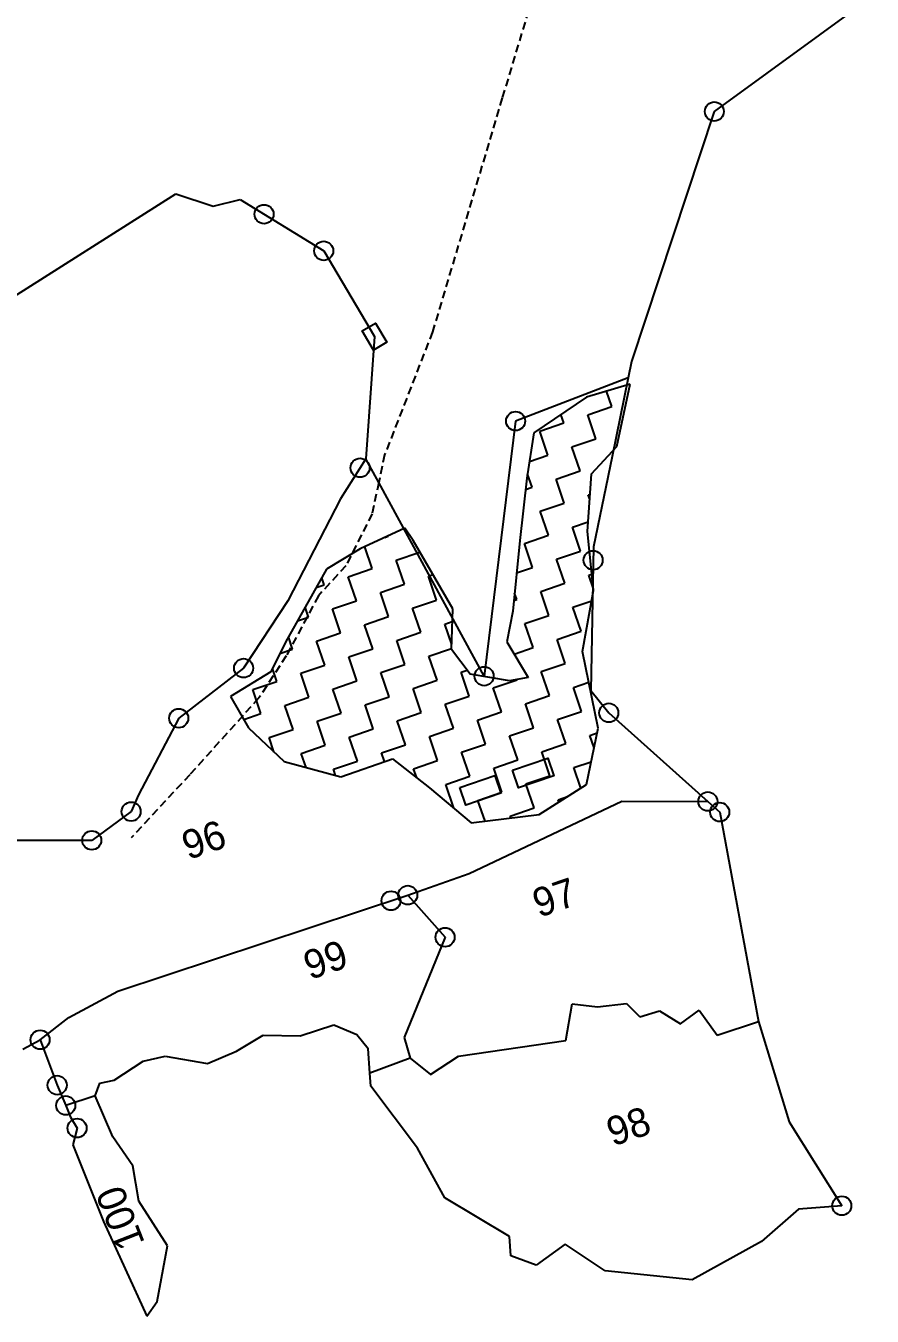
# Model space of a CAD drawing. Header units: metres. Extents: x 322986 to 329400, y 1832749 to 1836820.
# Drawn here: x 325499 to 326036, y 1832749 to 1833567 of the extents above; entities that cross this region are included whole.
import ezdxf

# ---------------------------------------------------------------- set-up
doc = ezdxf.new("R2010")
doc.units = ezdxf.units.M
doc.header["$MEASUREMENT"] = 0
doc.linetypes.add('DASHED', pattern=[0.75, 0.5, -0.25])
for name, color, linetype in [('LINE_FOOTPATH', 1, 'DASHED'), ('OTHERS', 1, 'Continuous'), ('POLY_HATCH', 12, 'Continuous'), ('POLY_PARCEL', 6, 'Continuous'), ('TEXT_PARCEL', 7, 'Continuous'), ('V_BOUND_LINE', 7, 'Continuous')]:
    doc.layers.add(name, color=color, linetype=linetype)
doc.styles.add('TEXT_MAP', font='')
doc.styles.get('TEXT_MAP').set_extended_font_data('Kruti Dev 050')

msp = doc.modelspace()

# ---------------------------------------------------------------- linework, layer by layer
msp.add_lwpolyline([(325719.77, 1833361.54), (325712.59, 1833373.65), (325720.96, 1833378.63), (325728.15, 1833366.52)], close=True)
for centre in [(325935.67, 1833512.7), (325650.32, 1833447.62), (325688.13, 1833424.41), (325809.76, 1833316.53), (325711.16, 1833286.92), (325858.88, 1833228.35), (325637.4, 1833159.99), (325789.81, 1833154.87), (325596.26, 1833128.23), (325868.79, 1833131.67), (325566.13, 1833069.08), (325931.57, 1833075.5), (325939.1, 1833068.76), (325541.16, 1833050.86), (325730.79, 1833012.62), (325741.4, 1833016.13), (325765.03, 1832989.44), (325508.43, 1832924.52), (325519.25, 1832895.72), (325524.7, 1832882.86), (325531.86, 1832868.54), (326016.43, 1832819.34)]:
    msp.add_circle(centre, 6.03)
at = {"layer": 'LINE_FOOTPATH', "ltscale": 10}
for p, q in [((325837.37, 1833641.22), (325801.27, 1833521.33)), ((325801.27, 1833521.33), (325757.12, 1833373.08)), ((325757.12, 1833373.08), (325726.76, 1833295.2)), ((325726.76, 1833295.2), (325723.01, 1833277.63)), ((325723.01, 1833277.63), (325718.76, 1833257.78)), ((325718.76, 1833257.78), (325702.21, 1833224.84)), ((325702.21, 1833224.84), (325684.89, 1833205.9)), ((325684.89, 1833205.9), (325664.33, 1833167.69)), ((325664.33, 1833167.69), (325647.05, 1833141.08)), ((325647.05, 1833141.08), (325603.26, 1833092.4)), ((325603.26, 1833092.4), (325566.24, 1833052.54))]:
    msp.add_line(p, q, dxfattribs=at)
at = {"layer": 'OTHERS'}
for points in [[(325807.73, 1833095.39), (325830.07, 1833103), (325833.91, 1833091.71), (325811.58, 1833084.1)], [(325774.31, 1833084.39), (325796.65, 1833092), (325800.49, 1833080.71), (325778.15, 1833073.11)]]:
    msp.add_lwpolyline(points, close=True, dxfattribs=at)
at = {"layer": 'POLY_HATCH'}
for p, q in [((325882.27, 1833339.83), (325854.75, 1833331.61)), ((325873.79, 1833300.51), (325882.27, 1833339.83)), ((325854.75, 1833331.61), (325821.35, 1833309.11)), ((325821.35, 1833309.11), (325816.93, 1833280.39)), ((325857.81, 1833283.19), (325873.79, 1833300.51)), ((325816.93, 1833280.39), (325812.35, 1833240.86)), ((325855.28, 1833246.66), (325857.81, 1833283.19)), ((325739.47, 1833248.64), (325711.29, 1833235.59)), ((325744.8, 1833240.87), (325739.47, 1833248.64)), ((325769.89, 1833197.64), (325744.8, 1833240.87)), ((325812.35, 1833240.86), (325808.04, 1833196.06)), ((325859.19, 1833209.27), (325855.28, 1833246.66)), ((325711.29, 1833235.59), (325690.01, 1833222.59)), ((325690.01, 1833222.59), (325663.87, 1833176.49)), ((325852.08, 1833170.42), (325859.19, 1833209.27)), ((325769.13, 1833171.69), (325769.89, 1833197.64)), ((325808.04, 1833196.06), (325804.25, 1833176.75)), ((325663.87, 1833176.49), (325654.57, 1833157.61)), ((325804.25, 1833176.75), (325817.72, 1833154.11)), ((325780.94, 1833156.16), (325769.13, 1833171.69)), ((325862.03, 1833122.04), (325852.08, 1833170.42)), ((325654.57, 1833157.61), (325629.16, 1833142.05)), ((325805.78, 1833151.97), (325780.94, 1833156.16)), ((325817.72, 1833154.11), (325805.78, 1833151.97)), ((325629.16, 1833142.05), (325640.54, 1833122.15)), ((325640.54, 1833122.15), (325663.19, 1833100.72)), ((325854.67, 1833086.17), (325862.03, 1833122.04)), ((325663.19, 1833100.72), (325699.09, 1833091.09)), ((325699.09, 1833091.09), (325731.65, 1833102.56)), ((325731.65, 1833102.56), (325755.2, 1833084.12)), ((325755.2, 1833084.12), (325781.53, 1833062.03)), ((325824.69, 1833067.14), (325854.67, 1833086.17)), ((325781.53, 1833062.03), (325824.69, 1833067.14))]:
    msp.add_line(p, q, dxfattribs=at)
at = {"layer": 'POLY_HATCH', "linetype": 'Continuous'}
for p, q in [((325870.66, 1833325.72), (325867.37, 1833335.38)), ((325840.25, 1833315.36), (325838.45, 1833320.63)), ((325855.46, 1833320.54), (325870.66, 1833325.72)), ((325860.64, 1833305.33), (325855.46, 1833320.54)), ((325825.04, 1833310.18), (325840.25, 1833315.36)), ((325830.22, 1833294.97), (325825.04, 1833310.18)), ((325845.43, 1833300.15), (325860.64, 1833305.33)), ((325875.84, 1833310.51), (325875.95, 1833310.54)), ((325875.91, 1833310.33), (325875.84, 1833310.51)), ((325850.61, 1833284.94), (325845.43, 1833300.15)), ((325818.56, 1833291), (325830.22, 1833294.97)), ((325820.19, 1833274.58), (325817.33, 1833282.97)), ((325835.4, 1833279.76), (325850.61, 1833284.94)), ((325840.58, 1833264.55), (325835.4, 1833279.76)), ((325816.1, 1833273.19), (325820.19, 1833274.58)), ((325825.37, 1833259.37), (325840.58, 1833264.55)), ((325855.79, 1833269.73), (325856.91, 1833270.11)), ((325856.69, 1833267.06), (325855.79, 1833269.73)), ((325830.55, 1833244.17), (325825.37, 1833259.37)), ((325845.76, 1833249.34), (325855.7, 1833252.73)), ((325850.93, 1833234.14), (325845.76, 1833249.34)), ((325726.87, 1833242.8), (325728.94, 1833243.51)), ((325728.94, 1833243.51), (325728.86, 1833243.73)), ((325815.34, 1833238.99), (325830.55, 1833244.17)), ((325820.52, 1833223.78), (325815.34, 1833238.99)), ((325718.91, 1833223.12), (325714.2, 1833236.94)), ((325734.12, 1833228.3), (325749.13, 1833233.41)), ((325835.73, 1833228.96), (325850.93, 1833234.14)), ((325703.7, 1833217.94), (325718.91, 1833223.12)), ((325739.3, 1833213.09), (325734.12, 1833228.3)), ((325810.37, 1833220.32), (325820.52, 1833223.78)), ((325840.91, 1833213.75), (325835.73, 1833228.96)), ((325688.49, 1833212.76), (325686.97, 1833217.23)), ((325708.88, 1833202.73), (325703.7, 1833217.94)), ((325754.5, 1833218.27), (325757.35, 1833219.24)), ((325759.68, 1833203.06), (325754.5, 1833218.27)), ((325856.11, 1833218.93), (325858.11, 1833219.61)), ((325859.1, 1833210.17), (325856.11, 1833218.93)), ((325683.46, 1833211.05), (325688.49, 1833212.76)), ((325724.09, 1833207.91), (325739.3, 1833213.09)), ((325729.27, 1833192.7), (325724.09, 1833207.91)), ((325810.49, 1833203.39), (325809.13, 1833207.39)), ((325825.7, 1833208.57), (325840.91, 1833213.75)), ((325830.88, 1833193.36), (325825.7, 1833208.57)), ((325678.46, 1833192.37), (325676.36, 1833198.53)), ((325693.67, 1833197.55), (325708.88, 1833202.73)), ((325744.47, 1833197.88), (325759.68, 1833203.06)), ((325749.65, 1833182.67), (325744.47, 1833197.88)), ((325808.68, 1833202.77), (325810.49, 1833203.39)), ((325846.08, 1833198.54), (325857.97, 1833202.59)), ((325851.26, 1833183.33), (325846.08, 1833198.54)), ((325671.54, 1833190.01), (325678.46, 1833192.37)), ((325698.85, 1833182.34), (325693.67, 1833197.55)), ((325714.06, 1833187.52), (325729.27, 1833192.7)), ((325764.86, 1833187.85), (325769.65, 1833189.48)), ((325815.67, 1833188.18), (325830.88, 1833193.36)), ((325683.64, 1833177.16), (325698.85, 1833182.34)), ((325719.24, 1833172.31), (325714.06, 1833187.52)), ((325734.44, 1833177.49), (325749.65, 1833182.67)), ((325769.23, 1833175.04), (325764.86, 1833187.85)), ((325820.85, 1833172.97), (325815.67, 1833188.18)), ((325836.06, 1833178.15), (325851.26, 1833183.33)), ((325668.43, 1833171.99), (325665.76, 1833179.83)), ((325688.82, 1833161.96), (325683.64, 1833177.16)), ((325739.62, 1833162.28), (325734.44, 1833177.49)), ((325841.23, 1833162.94), (325836.06, 1833178.15)), ((325660.28, 1833169.21), (325668.43, 1833171.99)), ((325704.03, 1833167.13), (325719.24, 1833172.31)), ((325709.21, 1833151.93), (325704.03, 1833167.13)), ((325754.83, 1833167.46), (325769.15, 1833172.34)), ((325760.01, 1833152.26), (325754.83, 1833167.46)), ((325808.92, 1833168.91), (325820.85, 1833172.97)), ((325658.4, 1833151.6), (325655.62, 1833159.75)), ((325673.61, 1833156.78), (325688.82, 1833161.96)), ((325678.79, 1833141.57), (325673.61, 1833156.78)), ((325724.42, 1833157.11), (325739.62, 1833162.28)), ((325729.59, 1833141.9), (325724.42, 1833157.11)), ((325775.22, 1833157.43), (325779, 1833158.72)), ((325780.4, 1833142.23), (325775.22, 1833157.43)), ((325826.03, 1833157.76), (325841.23, 1833162.94)), ((325831.2, 1833142.55), (325826.03, 1833157.76)), ((325643.19, 1833146.42), (325658.4, 1833151.6)), ((325694, 1833146.75), (325709.21, 1833151.93)), ((325744.8, 1833147.08), (325760.01, 1833152.26)), ((325795.61, 1833147.4), (325810.82, 1833152.58)), ((325810.82, 1833152.58), (325810.72, 1833152.86)), ((325846.41, 1833147.73), (325856.07, 1833151.02)), ((325648.37, 1833131.21), (325643.19, 1833146.42)), ((325663.58, 1833136.39), (325678.79, 1833141.57)), ((325699.18, 1833131.54), (325694, 1833146.75)), ((325714.39, 1833136.72), (325729.59, 1833141.9)), ((325749.98, 1833131.87), (325744.8, 1833147.08)), ((325765.19, 1833137.05), (325780.4, 1833142.23)), ((325800.79, 1833132.2), (325795.61, 1833147.4)), ((325816, 1833137.38), (325831.2, 1833142.55)), ((325851.59, 1833132.53), (325846.41, 1833147.73)), ((325668.76, 1833121.18), (325663.58, 1833136.39)), ((325719.57, 1833121.51), (325714.39, 1833136.72)), ((325770.37, 1833121.84), (325765.19, 1833137.05)), ((325821.18, 1833122.17), (325816, 1833137.38)), ((325836.38, 1833127.35), (325851.59, 1833132.53)), ((325637.48, 1833127.5), (325648.37, 1833131.21)), ((325683.97, 1833126.36), (325699.18, 1833131.54)), ((325689.15, 1833111.15), (325683.97, 1833126.36)), ((325734.77, 1833126.69), (325749.98, 1833131.87)), ((325739.95, 1833111.48), (325734.77, 1833126.69)), ((325785.58, 1833127.02), (325800.79, 1833132.2)), ((325790.76, 1833111.81), (325785.58, 1833127.02)), ((325841.56, 1833112.14), (325836.38, 1833127.35)), ((325653.55, 1833116), (325668.76, 1833121.18)), ((325656.64, 1833106.92), (325653.55, 1833116)), ((325704.36, 1833116.33), (325719.57, 1833121.51)), ((325709.54, 1833101.12), (325704.36, 1833116.33)), ((325755.16, 1833116.66), (325770.37, 1833121.84)), ((325760.34, 1833101.45), (325755.16, 1833116.66)), ((325805.97, 1833116.99), (325821.18, 1833122.17)), ((325811.15, 1833101.78), (325805.97, 1833116.99)), ((325856.77, 1833117.32), (325861.38, 1833118.89)), ((325859.45, 1833109.46), (325856.77, 1833117.32)), ((325673.94, 1833105.97), (325689.15, 1833111.15)), ((325724.74, 1833106.3), (325739.95, 1833111.48)), ((325775.55, 1833106.63), (325790.76, 1833111.81)), ((325826.35, 1833106.96), (325841.56, 1833112.14)), ((325676.99, 1833097.02), (325673.94, 1833105.97)), ((325694.33, 1833095.94), (325709.54, 1833101.12)), ((325726.62, 1833100.79), (325724.74, 1833106.3)), ((325745.13, 1833096.27), (325760.34, 1833101.45)), ((325780.73, 1833091.42), (325775.55, 1833106.63)), ((325795.94, 1833096.6), (325811.15, 1833101.78)), ((325831.53, 1833091.75), (325826.35, 1833106.96)), ((325846.74, 1833096.93), (325857.64, 1833100.64)), ((325695.67, 1833092.01), (325694.33, 1833095.94)), ((325747.11, 1833090.45), (325745.13, 1833096.27)), ((325765.52, 1833086.24), (325780.73, 1833091.42)), ((325801.12, 1833081.39), (325795.94, 1833096.6)), ((325816.33, 1833086.57), (325831.53, 1833091.75)), ((325851.16, 1833083.95), (325846.74, 1833096.93)), ((325770.66, 1833071.15), (325765.52, 1833086.24)), ((325821.5, 1833071.36), (325816.33, 1833086.57)), ((325785.91, 1833076.21), (325801.12, 1833081.39)), ((325790.38, 1833063.08), (325785.91, 1833076.21)), ((325836.71, 1833076.54), (325842.72, 1833078.59)), ((325837.21, 1833075.09), (325836.71, 1833076.54)), ((325806.3, 1833066.18), (325821.5, 1833071.36)), ((325806.69, 1833065.01), (325806.3, 1833066.18))]:
    msp.add_line(p, q, dxfattribs=at)
at = {"layer": 'POLY_PARCEL'}
for p, q in [((325881.07, 1833343.86), (325809.76, 1833316.53)), ((325809.76, 1833316.53), (325789.81, 1833154.87)), ((325723.01, 1833277.63), (325714.81, 1833292.69)), ((325789.81, 1833154.87), (325723.01, 1833277.63)), ((325780.34, 1833029.85), (325877.03, 1833075.62)), ((325877.03, 1833075.62), (325931.57, 1833075.5)), ((325744.41, 1833017.13), (325780.34, 1833029.85)), ((325557.66, 1832955.23), (325741.4, 1833016.13)), ((325741.4, 1833016.13), (325744.41, 1833017.13)), ((325741.4, 1833016.13), (325765.03, 1832989.44)), ((325765.03, 1832989.44), (325739.15, 1832925.87)), ((325526.69, 1832938.63), (325557.66, 1832955.23)), ((325841.66, 1832923.95), (325845.58, 1832947.33)), ((325845.58, 1832947.33), (325861.56, 1832945.26)), ((325861.56, 1832945.26), (325879.98, 1832947.42)), ((325879.98, 1832947.42), (325888.46, 1832938.92)), ((325508.43, 1832924.52), (325526.69, 1832938.63)), ((325888.46, 1832938.92), (325900.92, 1832942.92)), ((325900.92, 1832942.92), (325914.18, 1832934.59)), ((325914.18, 1832934.59), (325926.03, 1832943.23)), ((325926.03, 1832943.23), (325937.45, 1832927.5)), ((325937.45, 1832927.5), (325963.67, 1832936)), ((325739.15, 1832925.87), (325742.86, 1832912.84)), ((325773.48, 1832914.06), (325841.66, 1832923.95)), ((325742.86, 1832912.84), (325717.36, 1832903.25)), ((325742.86, 1832912.84), (325755.84, 1832902.48)), ((325755.84, 1832902.48), (325773.48, 1832914.06)), ((325543.37, 1832888.87), (325524.7, 1832882.86))]:
    msp.add_line(p, q, dxfattribs=at)
at = {"layer": 'V_BOUND_LINE'}
for p, q in [((326035.7, 1833585.85), (325935.67, 1833512.7)), ((325935.67, 1833512.7), (325883.17, 1833354.24)), ((325474.48, 1833384.47), (325594.4, 1833460.47)), ((325594.4, 1833460.47), (325618.12, 1833452.81)), ((325618.12, 1833452.81), (325635.15, 1833456.93)), ((325635.15, 1833456.93), (325688.13, 1833424.41)), ((325688.13, 1833424.41), (325720.37, 1833370.08)), ((325720.37, 1833370.08), (325714.81, 1833292.69)), ((325883.17, 1833354.24), (325881.07, 1833343.86)), ((325881.07, 1833343.86), (325871.02, 1833294.19)), ((325714.81, 1833292.69), (325698.73, 1833267.28)), ((325871.02, 1833294.19), (325859.02, 1833236.91)), ((325698.73, 1833267.28), (325665.43, 1833202.69)), ((325859.02, 1833236.91), (325857.48, 1833145.73)), ((325665.43, 1833202.69), (325637.4, 1833159.99)), ((325637.4, 1833159.99), (325596.26, 1833128.23)), ((325857.48, 1833145.73), (325868.79, 1833131.67)), ((325596.26, 1833128.23), (325570.88, 1833079.74)), ((325868.79, 1833131.67), (325931.57, 1833075.5)), ((325570.88, 1833079.74), (325566.13, 1833069.08)), ((325931.57, 1833075.5), (325939.1, 1833068.76)), ((325566.13, 1833069.08), (325541.16, 1833050.86)), ((325939.1, 1833068.76), (325963.67, 1832936)), ((325541.16, 1833050.86), (325433.01, 1833050.54)), ((325963.67, 1832936), (325983.09, 1832872.59)), ((325673.16, 1832927.04), (325694.58, 1832934)), ((325694.58, 1832934), (325709.07, 1832927.88)), ((325709.07, 1832927.88), (325716.3, 1832919.06)), ((325497.44, 1832918.43), (325508.43, 1832924.52)), ((325508.43, 1832924.52), (325519.25, 1832895.72)), ((325632.88, 1832917.34), (325649.88, 1832927.48)), ((325649.88, 1832927.48), (325673.16, 1832927.04)), ((325573.73, 1832910.93), (325587.76, 1832914.03)), ((325587.76, 1832914.03), (325614.47, 1832909.4)), ((325614.47, 1832909.4), (325632.88, 1832917.34)), ((325717.36, 1832903.25), (325716.3, 1832919.06)), ((325555.35, 1832898.97), (325573.73, 1832910.93)), ((325519.25, 1832895.72), (325524.7, 1832882.86)), ((325543.37, 1832888.87), (325546.33, 1832896.91)), ((325546.33, 1832896.91), (325555.35, 1832898.97)), ((325717.91, 1832895.19), (325717.36, 1832903.25)), ((325747.59, 1832855.9), (325717.91, 1832895.19)), ((325554.57, 1832862.88), (325543.37, 1832888.87)), ((325524.7, 1832882.86), (325527.8, 1832875.53)), ((325527.8, 1832875.53), (325531.86, 1832868.54)), ((325983.09, 1832872.59), (326016.43, 1832819.34)), ((325531.86, 1832868.54), (325529.11, 1832857.89)), ((325567.12, 1832844.71), (325554.57, 1832862.88)), ((325529.11, 1832857.89), (325548.68, 1832809.3)), ((325764.86, 1832824.32), (325747.59, 1832855.9)), ((325571.07, 1832822.28), (325567.12, 1832844.71)), ((325589.11, 1832793.93), (325571.07, 1832822.28)), ((325805.82, 1832799.73), (325764.86, 1832824.32)), ((325988.97, 1832817.05), (325965.52, 1832796.58)), ((326016.43, 1832819.34), (325988.97, 1832817.05)), ((325548.68, 1832809.3), (325576.14, 1832749.33)), ((325806.71, 1832787.55), (325805.82, 1832799.73)), ((325582.7, 1832758.6), (325589.11, 1832793.93)), ((325841.14, 1832794.93), (325822.85, 1832781.65)), ((325866.45, 1832778.04), (325841.14, 1832794.93)), ((325965.52, 1832796.58), (325921.6, 1832772.4)), ((325822.85, 1832781.65), (325806.71, 1832787.55)), ((325921.6, 1832772.4), (325866.45, 1832778.04)), ((325576.14, 1832749.33), (325582.7, 1832758.6))]:
    msp.add_line(p, q, dxfattribs=at)

# ---------------------------------------------------------------- texts
at = {"layer": 'TEXT_PARCEL', "style": 'TEXT_MAP'}
for s, rotation, p in [('96', 18.80592, (325602.25, 1833038.31)), ('97', 18.80592, (325824.46, 1833001.72)), ('99', 18.80592, (325679.33, 1832962.28)), ('98', 18.80592, (325871.33, 1832856.77)), ('100', 111.29768, (325574.98, 1832795.76))]:
    msp.add_text(s, height=18.217, rotation=rotation, dxfattribs=at).set_placement(p)

doc.saveas('drawing.dxf')
